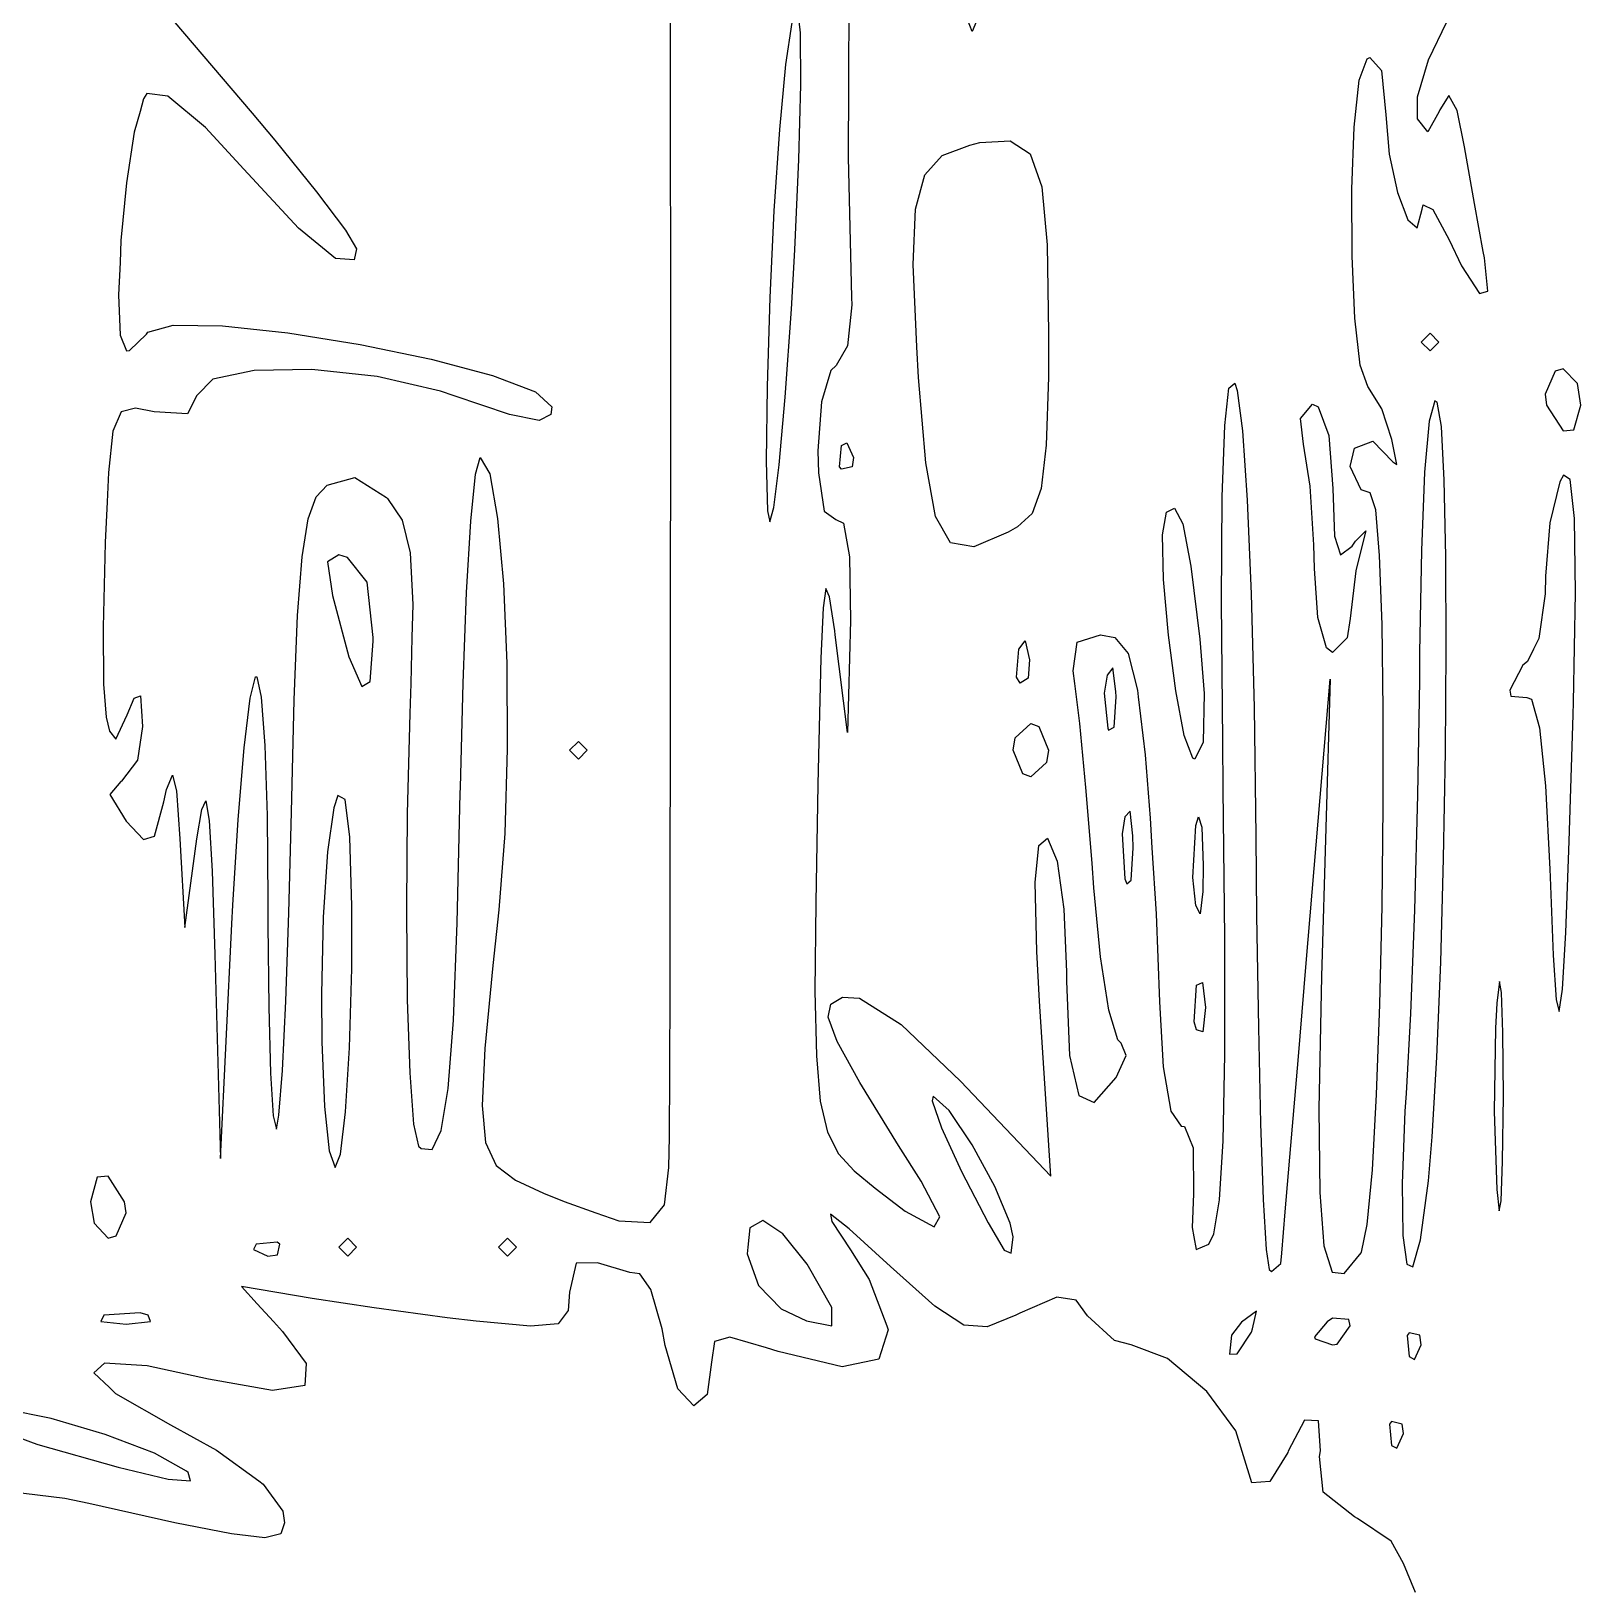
# Model space of a CAD drawing. Extents: x 111.7 to 189.1, y -142.8 to -74.9.
# Drawn here: x 124.57 to 133.55, y -119.95 to -110.9 of the extents above; entities that cross this region are included whole.
import ezdxf

# ---------------------------------------------------------------- set-up
doc = ezdxf.new("R2010")
doc.units = 0
doc.layers.add('BLACK', color=7, linetype='CONTINUOUS')

msp = doc.modelspace()

# ---------------------------------------------------------------- linework, layer by layer
at = {"layer": 'BLACK', "linetype": 'CONTINUOUS'}
for p, q in [((128.272, -111.456), (128.272, -110.555)), ((125.243, -110.67), (125.847, -111.379)), ((129.305, -110.669), (129.303, -111.215)), ((128.974, -110.854), (128.939, -111.098)), ((129.025, -110.913), (129.009, -110.779)), ((130.02, -110.906), (129.979, -110.801)), ((130.06, -110.809), (130.021, -110.906)), ((132.666, -111.07), (132.771, -110.851)), ((129.027, -111.215), (129.025, -110.913)), ((130.021, -110.906), (130.02, -110.906)), ((128.939, -111.098), (128.903, -111.474)), ((132.264, -111.189), (132.309, -111.064)), ((132.309, -111.064), (132.326, -111.056)), ((132.326, -111.056), (132.393, -111.133)), ((132.393, -111.133), (132.418, -111.389)), ((132.601, -111.284), (132.666, -111.07)), ((129.016, -111.647), (129.027, -111.215)), ((129.303, -111.215), (129.302, -111.634)), ((132.235, -111.46), (132.264, -111.189)), ((125.217, -111.297), (125.197, -111.369)), ((125.237, -111.266), (125.217, -111.297)), ((125.357, -111.28), (125.237, -111.266)), ((125.577, -111.462), (125.357, -111.28)), ((132.602, -111.413), (132.601, -111.284)), ((132.784, -111.277), (132.731, -111.361)), ((132.831, -111.364), (132.784, -111.277)), ((125.197, -111.369), (125.163, -111.489)), ((125.847, -111.379), (125.978, -111.536)), ((132.418, -111.389), (132.437, -111.617)), ((132.728, -111.369), (132.661, -111.487)), ((132.731, -111.361), (132.728, -111.369)), ((132.873, -111.575), (132.831, -111.364)), ((125.163, -111.489), (125.118, -111.783)), ((125.799, -111.703), (125.577, -111.462)), ((128.273, -112.379), (128.272, -111.456)), ((128.903, -111.474), (128.871, -111.946)), ((132.221, -111.819), (132.235, -111.46)), ((132.661, -111.487), (132.602, -111.413)), ((125.978, -111.536), (126.22, -111.835)), ((129.847, -111.625), (130.006, -111.564)), ((130.006, -111.564), (130.064, -111.55)), ((130.064, -111.55), (130.241, -111.539)), ((130.241, -111.539), (130.357, -111.615)), ((132.931, -111.903), (132.873, -111.575)), ((128.992, -112.172), (129.016, -111.647)), ((129.302, -111.634), (129.321, -112.448)), ((129.745, -111.737), (129.847, -111.625)), ((130.357, -111.615), (130.424, -111.806)), ((132.437, -111.617), (132.485, -111.84)), ((126.115, -112.045), (125.799, -111.703)), ((129.691, -111.935), (129.745, -111.737)), ((125.118, -111.783), (125.086, -112.118)), ((126.22, -111.835), (126.388, -112.058)), ((130.424, -111.806), (130.455, -112.143)), ((132.222, -112.208), (132.221, -111.819)), ((132.485, -111.84), (132.545, -111.998)), ((128.871, -111.946), (128.847, -112.447)), ((129.678, -112.256), (129.691, -111.935)), ((132.599, -112.044), (132.629, -111.935)), ((132.629, -111.935), (132.634, -111.911)), ((132.634, -111.911), (132.69, -111.937)), ((132.69, -111.937), (132.785, -112.114)), ((132.983, -112.181), (132.931, -111.903)), ((132.545, -111.998), (132.599, -112.044)), ((125.086, -112.118), (125.081, -112.244)), ((126.329, -112.221), (126.115, -112.045)), ((126.388, -112.058), (126.451, -112.166)), ((132.785, -112.114), (132.856, -112.265)), ((126.438, -112.229), (126.329, -112.221)), ((126.451, -112.166), (126.438, -112.229)), ((128.972, -112.515), (128.992, -112.172)), ((130.455, -112.143), (130.463, -112.655)), ((132.238, -112.567), (132.222, -112.208)), ((132.99, -112.217), (132.983, -112.181)), ((133.009, -112.411), (132.99, -112.217)), ((125.081, -112.244), (125.072, -112.432)), ((129.699, -112.734), (129.678, -112.256)), ((132.856, -112.265), (132.96, -112.424)), ((128.273, -113.298), (128.273, -112.379)), ((125.072, -112.432), (125.082, -112.666)), ((128.847, -112.447), (128.831, -112.964)), ((129.322, -112.49), (129.297, -112.727)), ((129.321, -112.448), (129.322, -112.49)), ((132.96, -112.424), (133.009, -112.411)), ((128.936, -113.026), (128.972, -112.515)), ((132.269, -112.839), (132.238, -112.567)), ((125.082, -112.666), (125.119, -112.757)), ((125.135, -112.755), (125.235, -112.66)), ((125.235, -112.66), (125.243, -112.648)), ((125.243, -112.648), (125.389, -112.608)), ((125.389, -112.608), (125.675, -112.612)), ((125.675, -112.612), (126.053, -112.652)), ((126.053, -112.652), (126.472, -112.719)), ((130.463, -112.655), (130.462, -112.909)), ((132.674, -112.654), (132.622, -112.706)), ((132.725, -112.706), (132.674, -112.654)), ((125.119, -112.757), (125.135, -112.755)), ((126.472, -112.719), (126.885, -112.805)), ((129.297, -112.727), (129.231, -112.842)), ((129.71, -112.912), (129.699, -112.734)), ((132.622, -112.706), (132.674, -112.757)), ((132.674, -112.757), (132.725, -112.706)), ((126.885, -112.805), (127.24, -112.9)), ((129.231, -112.842), (129.201, -112.871)), ((132.314, -112.963), (132.269, -112.839)), ((125.618, -112.92), (125.527, -113.016)), ((125.858, -112.87), (125.618, -112.92)), ((126.193, -112.865), (125.858, -112.87)), ((126.571, -112.905), (126.193, -112.865)), ((126.939, -112.991), (126.571, -112.905)), ((127.24, -112.9), (127.489, -112.995)), ((129.201, -112.871), (129.147, -113.053)), ((129.751, -113.405), (129.71, -112.912)), ((130.462, -112.909), (130.45, -113.304)), ((131.508, -112.972), (131.543, -112.944)), ((131.543, -112.944), (131.557, -112.987)), ((133.4, -112.875), (133.342, -113.008)), ((133.445, -112.86), (133.4, -112.875)), ((133.528, -112.946), (133.445, -112.86)), ((133.548, -113.072), (133.528, -112.946)), ((125.527, -113.016), (125.472, -113.122)), ((127.018, -113.017), (126.939, -112.991)), ((127.338, -113.126), (127.018, -113.017)), ((127.489, -112.995), (127.584, -113.082)), ((128.831, -112.964), (128.826, -113.396)), ((128.901, -113.417), (128.936, -113.026)), ((131.484, -113.19), (131.508, -112.972)), ((131.557, -112.987), (131.587, -113.22)), ((132.394, -113.092), (132.314, -112.963)), ((133.342, -113.008), (133.35, -113.071)), ((125.088, -113.11), (125.04, -113.222)), ((125.171, -113.088), (125.088, -113.11)), ((125.278, -113.11), (125.171, -113.088)), ((125.472, -113.122), (125.278, -113.11)), ((127.51, -113.16), (127.338, -113.126)), ((127.577, -113.126), (127.51, -113.16)), ((127.584, -113.082), (127.577, -113.126)), ((129.147, -113.053), (129.126, -113.337)), ((131.924, -113.148), (131.993, -113.066)), ((131.993, -113.066), (132.026, -113.082)), ((132.026, -113.082), (132.087, -113.248)), ((132.453, -113.271), (132.394, -113.092)), ((132.702, -113.047), (132.669, -113.164)), ((132.716, -113.054), (132.702, -113.047)), ((132.74, -113.196), (132.716, -113.054)), ((133.35, -113.071), (133.445, -113.22)), ((133.508, -113.214), (133.548, -113.072)), ((131.47, -113.602), (131.484, -113.19)), ((131.941, -113.297), (131.924, -113.148)), ((132.669, -113.164), (132.643, -113.459)), ((132.757, -113.506), (132.74, -113.196)), ((133.445, -113.22), (133.508, -113.214)), ((125.04, -113.222), (125.014, -113.461)), ((128.272, -114.188), (128.273, -113.298)), ((129.251, -113.428), (129.263, -113.306)), ((129.263, -113.306), (129.294, -113.29)), ((129.294, -113.29), (129.332, -113.374)), ((130.45, -113.304), (130.421, -113.554)), ((131.587, -113.22), (131.615, -113.622)), ((131.979, -113.541), (131.941, -113.297)), ((132.087, -113.248), (132.11, -113.554)), ((132.236, -113.321), (132.343, -113.28)), ((132.343, -113.28), (132.459, -113.4)), ((132.481, -113.416), (132.453, -113.271)), ((127.141, -113.472), (127.168, -113.374)), ((127.168, -113.374), (127.224, -113.469)), ((128.826, -113.396), (128.834, -113.683)), ((129.126, -113.337), (129.129, -113.463)), ((129.332, -113.374), (129.324, -113.429)), ((132.211, -113.426), (132.236, -113.321)), ((125.014, -113.461), (125.006, -113.631)), ((127.115, -113.743), (127.141, -113.472)), ((127.224, -113.469), (127.269, -113.728)), ((128.871, -113.664), (128.901, -113.417)), ((129.129, -113.463), (129.163, -113.686)), ((129.263, -113.443), (129.251, -113.428)), ((129.324, -113.429), (129.263, -113.443)), ((129.807, -113.716), (129.751, -113.405)), ((132.274, -113.562), (132.211, -113.426)), ((132.459, -113.4), (132.481, -113.416)), ((132.643, -113.459), (132.624, -113.913)), ((133.447, -113.477), (133.426, -113.516)), ((133.487, -113.502), (133.447, -113.477)), ((126.218, -113.602), (126.281, -113.535)), ((126.281, -113.535), (126.441, -113.49)), ((126.441, -113.49), (126.625, -113.606)), ((130.421, -113.554), (130.367, -113.699)), ((132.001, -113.88), (131.979, -113.541)), ((132.11, -113.554), (132.12, -113.83)), ((132.328, -113.58), (132.274, -113.562)), ((132.359, -113.677), (132.328, -113.58)), ((132.766, -113.948), (132.757, -113.506)), ((133.426, -113.516), (133.368, -113.753)), ((133.511, -113.729), (133.487, -113.502)), ((125.006, -113.631), (124.995, -113.868)), ((126.171, -113.73), (126.218, -113.602)), ((126.625, -113.606), (126.632, -113.613)), ((126.632, -113.613), (126.717, -113.738)), ((128.847, -113.747), (128.871, -113.664)), ((131.147, -113.691), (131.193, -113.669)), ((131.193, -113.669), (131.242, -113.76)), ((131.466, -114.211), (131.47, -113.602)), ((131.615, -113.622), (131.637, -114.165)), ((126.136, -113.95), (126.171, -113.73)), ((126.717, -113.738), (126.763, -113.927)), ((127.09, -114.157), (127.115, -113.743)), ((127.269, -113.728), (127.303, -114.107)), ((128.834, -113.683), (128.847, -113.747)), ((129.163, -113.686), (129.229, -113.734)), ((129.229, -113.734), (129.274, -113.756)), ((129.274, -113.756), (129.31, -113.951)), ((129.895, -113.87), (129.807, -113.716)), ((130.367, -113.699), (130.283, -113.777)), ((131.124, -113.823), (131.147, -113.691)), ((131.242, -113.76), (131.288, -114.004)), ((132.382, -113.943), (132.359, -113.677)), ((133.368, -113.753), (133.344, -114.062)), ((133.517, -114.158), (133.511, -113.729)), ((130.229, -113.808), (130.03, -113.893)), ((130.283, -113.777), (130.229, -113.808)), ((131.13, -114.082), (131.124, -113.823)), ((132.12, -113.83), (132.155, -113.938)), ((132.243, -113.86), (132.302, -113.8)), ((132.302, -113.8), (132.272, -113.922)), ((124.995, -113.868), (124.992, -113.952)), ((126.349, -113.938), (126.284, -113.98)), ((126.4, -113.954), (126.349, -113.938)), ((126.763, -113.927), (126.778, -114.227)), ((130.03, -113.893), (129.895, -113.87)), ((132.004, -114.017), (132.001, -113.88)), ((132.155, -113.938), (132.222, -113.888)), ((132.222, -113.888), (132.243, -113.86)), ((132.272, -113.922), (132.244, -114.032)), ((132.624, -113.913), (132.614, -114.505)), ((124.992, -113.952), (124.983, -114.358)), ((126.11, -114.29), (126.136, -113.95)), ((126.284, -113.98), (126.312, -114.174)), ((126.514, -114.097), (126.4, -113.954)), ((129.31, -113.951), (129.315, -114.319)), ((131.288, -114.004), (131.339, -114.428)), ((132.024, -114.302), (132.004, -114.017)), ((132.244, -114.032), (132.211, -114.308)), ((132.396, -114.342), (132.382, -113.943)), ((132.768, -114.485), (132.766, -113.948)), ((126.549, -114.417), (126.514, -114.097)), ((127.303, -114.107), (127.322, -114.566)), ((131.158, -114.405), (131.13, -114.082)), ((133.344, -114.062), (133.341, -114.164)), ((126.312, -114.174), (126.408, -114.529)), ((127.069, -114.682), (127.09, -114.157)), ((128.271, -115.023), (128.272, -114.188)), ((129.172, -114.133), (129.156, -114.246)), ((129.194, -114.182), (129.172, -114.133)), ((129.224, -114.38), (129.194, -114.182)), ((131.473, -115.021), (131.466, -114.211)), ((131.637, -114.165), (131.654, -114.823)), ((133.341, -114.164), (133.304, -114.423)), ((133.506, -114.792), (133.517, -114.158)), ((126.091, -114.778), (126.11, -114.29)), ((126.778, -114.227), (126.773, -114.417)), ((129.156, -114.246), (129.143, -114.537)), ((132.074, -114.478), (132.024, -114.302)), ((124.983, -114.358), (124.986, -114.689)), ((129.227, -114.403), (129.224, -114.38)), ((129.315, -114.319), (129.298, -114.968)), ((132.211, -114.308), (132.193, -114.42)), ((132.403, -114.837), (132.396, -114.342)), ((126.53, -114.672), (126.549, -114.439)), ((126.549, -114.439), (126.549, -114.417)), ((126.773, -114.417), (126.766, -114.684)), ((129.298, -114.968), (129.227, -114.403)), ((130.29, -114.486), (130.327, -114.438)), ((130.327, -114.438), (130.352, -114.548)), ((130.606, -114.61), (130.628, -114.445)), ((130.628, -114.445), (130.764, -114.403)), ((130.764, -114.403), (130.847, -114.418)), ((130.847, -114.418), (130.925, -114.51)), ((131.2, -114.727), (131.158, -114.405)), ((131.339, -114.428), (131.364, -114.743)), ((132.108, -114.505), (132.074, -114.478)), ((132.193, -114.42), (132.108, -114.505)), ((133.304, -114.423), (133.274, -114.485)), ((126.408, -114.529), (126.483, -114.702)), ((127.322, -114.566), (127.325, -115.062)), ((129.143, -114.537), (129.131, -115.02)), ((130.278, -114.647), (130.29, -114.486)), ((130.352, -114.548), (130.345, -114.653)), ((130.925, -114.51), (130.978, -114.722)), ((132.614, -114.505), (132.613, -114.667)), ((132.763, -115.081), (132.768, -114.485)), ((133.239, -114.557), (133.212, -114.578)), ((133.274, -114.485), (133.239, -114.557)), ((125.836, -114.769), (125.867, -114.645)), ((125.867, -114.645), (125.874, -114.645)), ((125.874, -114.645), (125.899, -114.763)), ((130.298, -114.683), (130.278, -114.647)), ((130.345, -114.653), (130.298, -114.683)), ((130.616, -114.685), (130.606, -114.61)), ((130.803, -114.636), (130.786, -114.74)), ((130.836, -114.594), (130.803, -114.636)), ((130.853, -114.731), (130.836, -114.594)), ((131.957, -116.305), (132.095, -114.66)), ((132.095, -114.66), (132.045, -116.382)), ((133.212, -114.578), (133.137, -114.723)), ((124.986, -114.689), (125.001, -114.88)), ((126.483, -114.702), (126.53, -114.672)), ((126.766, -114.684), (126.76, -114.859)), ((127.054, -115.286), (127.069, -114.682)), ((130.644, -114.917), (130.616, -114.685)), ((130.786, -114.74), (130.807, -114.944)), ((130.854, -114.762), (130.853, -114.731)), ((130.978, -114.722), (130.983, -114.762)), ((131.249, -114.985), (131.2, -114.727)), ((131.364, -114.743), (131.359, -115.025)), ((132.613, -114.667), (132.602, -115.33)), ((133.137, -114.723), (133.143, -114.757)), ((125.122, -114.865), (125.163, -114.77)), ((125.163, -114.77), (125.199, -114.756)), ((125.199, -114.756), (125.211, -114.934)), ((125.801, -115.058), (125.836, -114.769)), ((125.899, -114.763), (125.92, -115.043)), ((126.074, -115.429), (126.091, -114.778)), ((130.843, -114.938), (130.854, -114.762)), ((130.983, -114.762), (131.022, -115.097)), ((131.654, -114.823), (131.664, -115.569)), ((132.403, -115.394), (132.403, -114.837)), ((133.143, -114.757), (133.236, -114.765)), ((133.236, -114.765), (133.262, -114.776)), ((133.262, -114.776), (133.308, -114.942)), ((133.504, -114.865), (133.506, -114.792)), ((125.001, -114.88), (125.019, -114.96)), ((125.056, -115.007), (125.122, -114.865)), ((125.211, -114.934), (125.183, -115.128)), ((126.76, -114.859), (126.746, -115.438)), ((130.269, -115), (130.36, -114.917)), ((130.36, -114.917), (130.407, -114.934)), ((130.407, -114.934), (130.463, -115.071)), ((130.679, -115.286), (130.644, -114.917)), ((133.481, -115.598), (133.504, -114.865)), ((125.019, -114.96), (125.056, -115.007)), ((127.686, -115.071), (127.738, -115.02)), ((127.738, -115.02), (127.789, -115.071)), ((128.27, -115.778), (128.271, -115.023)), ((129.131, -115.02), (129.126, -115.27)), ((130.257, -115.071), (130.269, -115)), ((130.807, -114.944), (130.811, -114.954)), ((130.811, -114.954), (130.843, -114.938)), ((131.299, -115.117), (131.249, -114.985)), ((131.359, -115.025), (131.31, -115.122)), ((131.476, -115.294), (131.473, -115.021)), ((133.308, -114.942), (133.344, -115.278)), ((125.766, -115.472), (125.801, -115.058)), ((125.92, -115.043), (125.933, -115.449)), ((127.325, -115.062), (127.311, -115.553)), ((127.738, -115.122), (127.686, -115.071)), ((127.789, -115.071), (127.738, -115.122)), ((130.313, -115.208), (130.257, -115.071)), ((130.463, -115.071), (130.451, -115.142)), ((131.022, -115.097), (131.052, -115.465)), ((131.31, -115.122), (131.299, -115.117)), ((132.752, -115.698), (132.763, -115.081)), ((125.183, -115.128), (125.09, -115.251)), ((130.451, -115.142), (130.36, -115.225)), ((125.085, -115.253), (125.022, -115.327)), ((125.09, -115.251), (125.085, -115.253)), ((125.351, -115.299), (125.385, -115.216)), ((125.385, -115.216), (125.408, -115.306)), ((127.053, -115.32), (127.054, -115.286)), ((129.126, -115.27), (129.114, -115.953)), ((130.36, -115.225), (130.313, -115.208)), ((130.715, -115.725), (130.679, -115.286)), ((131.485, -116.159), (131.476, -115.294)), ((133.344, -115.278), (133.368, -115.761)), ((125.022, -115.327), (125.116, -115.482)), ((125.281, -115.569), (125.335, -115.37)), ((125.335, -115.37), (125.351, -115.299)), ((125.408, -115.306), (125.428, -115.585)), ((125.555, -115.414), (125.579, -115.365)), ((125.579, -115.365), (125.598, -115.479)), ((126.344, -115.333), (126.32, -115.404)), ((126.386, -115.356), (126.344, -115.333)), ((126.413, -115.574), (126.386, -115.356)), ((127.036, -116.072), (127.053, -115.32)), ((132.602, -115.33), (132.584, -115.997)), ((125.527, -115.585), (125.555, -115.414)), ((125.598, -115.479), (125.614, -115.771)), ((125.735, -115.969), (125.766, -115.472)), ((125.933, -115.449), (125.938, -115.945)), ((126.059, -116.014), (126.074, -115.429)), ((126.32, -115.404), (126.284, -115.66)), ((126.746, -115.438), (126.742, -115.974)), ((130.906, -115.457), (130.89, -115.556)), ((130.936, -115.425), (130.906, -115.457)), ((130.952, -115.567), (130.936, -115.425)), ((131.052, -115.465), (131.062, -115.637)), ((131.316, -115.508), (131.332, -115.456)), ((131.332, -115.456), (131.352, -115.517)), ((132.396, -115.975), (132.403, -115.394)), ((125.116, -115.482), (125.216, -115.589)), ((125.216, -115.589), (125.281, -115.569)), ((127.311, -115.553), (127.277, -115.996)), ((130.89, -115.556), (130.906, -115.816)), ((130.953, -115.637), (130.952, -115.567)), ((131.299, -115.808), (131.316, -115.508)), ((131.352, -115.517), (131.36, -115.739)), ((131.664, -115.569), (131.669, -116.03)), ((125.428, -115.585), (125.456, -116.099)), ((125.456, -116.099), (125.527, -115.585)), ((126.425, -115.974), (126.413, -115.574)), ((130.386, -115.838), (130.406, -115.623)), ((130.406, -115.623), (130.456, -115.581)), ((130.456, -115.581), (130.456, -115.581)), ((130.456, -115.581), (130.512, -115.713)), ((130.942, -115.824), (130.953, -115.637)), ((131.062, -115.637), (131.086, -116.019)), ((133.461, -116.127), (133.481, -115.598)), ((126.284, -115.66), (126.258, -116.038)), ((130.512, -115.713), (130.551, -115.991)), ((130.726, -115.868), (130.715, -115.725)), ((131.36, -115.739), (131.357, -115.89)), ((132.736, -116.3), (132.752, -115.698)), ((125.614, -115.771), (125.63, -116.254)), ((128.269, -116.428), (128.27, -115.778)), ((130.395, -116.238), (130.386, -115.838)), ((130.906, -115.816), (130.916, -115.846)), ((130.916, -115.846), (130.942, -115.824)), ((131.316, -115.971), (131.299, -115.808)), ((133.368, -115.761), (133.37, -115.806)), ((133.37, -115.806), (133.387, -116.258)), ((130.764, -116.269), (130.726, -115.868)), ((131.357, -115.89), (131.341, -116.019)), ((125.729, -116.076), (125.735, -115.969)), ((125.938, -115.945), (125.938, -116.081)), ((126.041, -116.525), (126.059, -116.014)), ((126.424, -116.336), (126.425, -115.974)), ((126.742, -115.974), (126.742, -116.003)), ((126.742, -116.003), (126.746, -116.517)), ((127.277, -115.996), (127.242, -116.319)), ((129.114, -115.953), (129.109, -116.467)), ((130.551, -115.991), (130.566, -116.356)), ((131.086, -116.019), (131.106, -116.529)), ((131.341, -116.019), (131.316, -115.971)), ((132.383, -116.544), (132.396, -115.975)), ((132.584, -115.997), (132.561, -116.597)), ((125.663, -117.436), (125.729, -116.076)), ((125.938, -116.081), (125.944, -116.56)), ((126.258, -116.038), (126.248, -116.485)), ((127.013, -116.636), (127.036, -116.072)), ((131.669, -116.03), (131.679, -116.677)), ((131.485, -116.834), (131.485, -116.159)), ((133.441, -116.455), (133.461, -116.127)), ((125.63, -116.254), (125.663, -117.436)), ((130.411, -116.526), (130.395, -116.238)), ((130.813, -116.578), (130.764, -116.269)), ((133.387, -116.258), (133.405, -116.518)), ((126.411, -116.795), (126.424, -116.336)), ((127.242, -116.319), (127.195, -116.8)), ((130.566, -116.356), (130.566, -116.41)), ((131.909, -116.869), (131.957, -116.305)), ((132.045, -116.382), (132.043, -116.477)), ((132.714, -116.85), (132.736, -116.3)), ((128.267, -116.947), (128.269, -116.428)), ((129.109, -116.467), (129.117, -116.842)), ((130.566, -116.41), (130.585, -116.839)), ((131.307, -116.644), (131.32, -116.433)), ((131.32, -116.433), (131.356, -116.416)), ((131.356, -116.416), (131.372, -116.562)), ((133.076, -116.412), (133.061, -116.536)), ((133.088, -116.475), (133.076, -116.412)), ((133.423, -116.585), (133.441, -116.455)), ((125.944, -116.56), (125.954, -116.942)), ((126.022, -116.927), (126.041, -116.525)), ((126.248, -116.485), (126.251, -116.761)), ((126.746, -116.517), (126.76, -116.941)), ((129.186, -116.618), (129.201, -116.542)), ((129.201, -116.542), (129.269, -116.501)), ((129.269, -116.501), (129.368, -116.507)), ((129.368, -116.507), (129.608, -116.661)), ((130.476, -117.539), (130.411, -116.526)), ((131.106, -116.529), (131.128, -116.905)), ((131.372, -116.562), (131.358, -116.703)), ((132.043, -116.477), (132.03, -117.149)), ((132.364, -117.065), (132.383, -116.544)), ((133.061, -116.536), (133.053, -116.682)), ((133.096, -116.707), (133.088, -116.475)), ((133.405, -116.518), (133.423, -116.585)), ((126.983, -117.031), (127.013, -116.636)), ((129.237, -116.759), (129.186, -116.618)), ((130.864, -116.749), (130.813, -116.578)), ((131.32, -116.691), (131.307, -116.644)), ((132.561, -116.597), (132.535, -117.06)), ((129.608, -116.661), (129.953, -116.989)), ((131.358, -116.703), (131.32, -116.691)), ((131.679, -116.677), (131.692, -117.234)), ((133.053, -116.682), (133.046, -117.165)), ((133.099, -117.076), (133.096, -116.707)), ((126.251, -116.761), (126.267, -117.135)), ((126.388, -117.167), (126.411, -116.795)), ((127.195, -116.8), (127.179, -117.13)), ((129.369, -116.996), (129.237, -116.759)), ((130.884, -116.768), (130.864, -116.749)), ((130.912, -116.839), (130.884, -116.768)), ((131.475, -117.335), (131.485, -116.834)), ((129.117, -116.842), (129.14, -117.105)), ((130.585, -116.839), (130.638, -117.072)), ((130.855, -116.967), (130.912, -116.839)), ((131.128, -116.905), (131.172, -117.163)), ((131.868, -117.361), (131.909, -116.869)), ((132.687, -117.311), (132.714, -116.85)), ((125.954, -116.942), (125.969, -117.189)), ((126.002, -117.185), (126.022, -116.927)), ((126.76, -116.941), (126.781, -117.237)), ((128.265, -117.31), (128.267, -116.947)), ((129.594, -117.361), (129.369, -116.996)), ((129.953, -116.989), (130.476, -117.539)), ((130.727, -117.113), (130.855, -116.967)), ((126.943, -117.274), (126.983, -117.031)), ((129.14, -117.105), (129.182, -117.284)), ((129.794, -117.076), (129.788, -117.102)), ((129.788, -117.102), (129.842, -117.26)), ((129.887, -117.158), (129.794, -117.076)), ((130.638, -117.072), (130.727, -117.113)), ((132.34, -117.502), (132.364, -117.065)), ((132.535, -117.06), (132.529, -117.163)), ((133.095, -117.455), (133.099, -117.076)), ((125.969, -117.189), (125.987, -117.267)), ((125.987, -117.267), (126.002, -117.185)), ((126.267, -117.135), (126.294, -117.392)), ((126.358, -117.411), (126.388, -117.167)), ((127.179, -117.13), (127.2, -117.344)), ((130.02, -117.357), (129.887, -117.158)), ((131.172, -117.163), (131.231, -117.249)), ((132.03, -117.149), (132.035, -117.633)), ((132.529, -117.163), (132.512, -117.581)), ((133.046, -117.165), (133.061, -117.616)), ((126.781, -117.237), (126.81, -117.365)), ((126.891, -117.384), (126.943, -117.274)), ((129.182, -117.284), (129.246, -117.409)), ((129.842, -117.26), (129.959, -117.513)), ((131.231, -117.249), (131.251, -117.252)), ((131.251, -117.252), (131.302, -117.375)), ((131.692, -117.234), (131.707, -117.674)), ((126.81, -117.365), (126.826, -117.379)), ((127.2, -117.344), (127.262, -117.477)), ((128.262, -117.488), (128.265, -117.31)), ((129.725, -117.568), (129.594, -117.361)), ((130.151, -117.599), (130.02, -117.357)), ((131.302, -117.375), (131.304, -117.642)), ((131.454, -117.676), (131.475, -117.335)), ((131.835, -117.745), (131.868, -117.361)), ((132.665, -117.566), (132.687, -117.311)), ((126.294, -117.392), (126.328, -117.488)), ((126.328, -117.488), (126.358, -117.411)), ((126.826, -117.379), (126.891, -117.384)), ((129.246, -117.409), (129.336, -117.508)), ((133.087, -117.682), (133.095, -117.455)), ((124.949, -117.545), (124.91, -117.687)), ((125.013, -117.539), (124.949, -117.545)), ((125.107, -117.688), (125.013, -117.539)), ((127.262, -117.477), (127.373, -117.563)), ((128.237, -117.706), (128.262, -117.488)), ((129.336, -117.508), (129.457, -117.608)), ((129.959, -117.513), (130.112, -117.81)), ((132.31, -117.819), (132.34, -117.502)), ((127.373, -117.563), (127.536, -117.637)), ((127.536, -117.637), (127.656, -117.686)), ((129.457, -117.608), (129.631, -117.742)), ((129.832, -117.775), (129.725, -117.568)), ((130.241, -117.811), (130.151, -117.599)), ((131.304, -117.642), (131.295, -117.836)), ((132.035, -117.633), (132.059, -117.943)), ((132.512, -117.581), (132.517, -117.883)), ((132.618, -117.909), (132.665, -117.566)), ((133.061, -117.616), (133.075, -117.74)), ((124.91, -117.687), (124.93, -117.812)), ((125.116, -117.751), (125.107, -117.688)), ((127.656, -117.686), (127.839, -117.751)), ((128.153, -117.807), (128.237, -117.706)), ((131.421, -117.874), (131.454, -117.676)), ((131.707, -117.674), (131.724, -117.965)), ((133.075, -117.74), (133.087, -117.682)), ((124.93, -117.812), (125.013, -117.899)), ((125.058, -117.884), (125.116, -117.751)), ((127.839, -117.751), (127.972, -117.798)), ((127.972, -117.798), (128.153, -117.807)), ((128.806, -117.796), (128.731, -117.839)), ((128.922, -117.873), (128.806, -117.796)), ((129.308, -117.844), (129.199, -117.759)), ((129.199, -117.759), (129.207, -117.802)), ((129.207, -117.802), (129.315, -117.966)), ((129.631, -117.742), (129.8, -117.833)), ((129.8, -117.833), (129.832, -117.775)), ((130.112, -117.81), (130.205, -117.967)), ((130.257, -117.89), (130.241, -117.811)), ((131.815, -117.985), (131.835, -117.745)), ((132.276, -117.979), (132.31, -117.819)), ((125.013, -117.899), (125.058, -117.884)), ((126.401, -117.899), (126.367, -117.933)), ((126.452, -117.95), (126.401, -117.899)), ((127.326, -117.899), (127.275, -117.95)), ((127.378, -117.95), (127.326, -117.899)), ((128.731, -117.839), (128.72, -117.95)), ((129.063, -118.05), (128.922, -117.873)), ((129.547, -118.062), (129.308, -117.844)), ((130.247, -117.986), (130.257, -117.89)), ((131.295, -117.836), (131.305, -117.89)), ((131.305, -117.89), (131.318, -117.965)), ((131.392, -117.934), (131.421, -117.874)), ((132.517, -117.883), (132.54, -118.05)), ((132.575, -118.065), (132.618, -117.909)), ((125.87, -117.933), (125.854, -117.964)), ((125.854, -117.964), (125.938, -118.002)), ((125.992, -117.921), (125.87, -117.933)), ((125.938, -118.002), (125.993, -117.994)), ((126.007, -117.933), (125.992, -117.921)), ((125.993, -117.994), (126.007, -117.933)), ((126.367, -117.933), (126.35, -117.95)), ((126.35, -117.95), (126.401, -118.002)), ((126.401, -118.002), (126.452, -117.95)), ((127.275, -117.95), (127.326, -118.002)), ((127.326, -118.002), (127.378, -117.95)), ((128.72, -117.95), (128.716, -117.989)), ((128.716, -117.989), (128.782, -118.172)), ((129.315, -117.966), (129.423, -118.138)), ((130.205, -117.967), (130.247, -117.986)), ((131.318, -117.965), (131.392, -117.934)), ((131.724, -117.965), (131.741, -118.08)), ((131.809, -118.045), (131.815, -117.985)), ((132.059, -117.943), (132.106, -118.095)), ((132.177, -118.103), (132.274, -117.983)), ((132.274, -117.983), (132.276, -117.979)), ((127.725, -118.044), (127.686, -118.211)), ((127.849, -118.042), (127.725, -118.044)), ((128.036, -118.097), (127.849, -118.042)), ((128.093, -118.105), (128.036, -118.097)), ((129.206, -118.301), (129.063, -118.05)), ((129.804, -118.293), (129.547, -118.062)), ((131.741, -118.08), (131.756, -118.092)), ((131.756, -118.092), (131.809, -118.045)), ((132.106, -118.095), (132.177, -118.103)), ((132.54, -118.05), (132.575, -118.065)), ((126.195, -118.248), (125.784, -118.178)), ((125.784, -118.178), (125.876, -118.278)), ((128.158, -118.195), (128.093, -118.105)), ((128.782, -118.172), (128.914, -118.307)), ((129.423, -118.138), (129.526, -118.407)), ((125.876, -118.278), (125.971, -118.382)), ((126.553, -118.303), (126.195, -118.248)), ((127.686, -118.211), (127.679, -118.318)), ((128.223, -118.423), (128.158, -118.195)), ((130.51, -118.241), (130.297, -118.333)), ((130.623, -118.258), (130.51, -118.241)), ((130.688, -118.349), (130.623, -118.258)), ((124.987, -118.345), (124.97, -118.381)), ((125.198, -118.331), (124.987, -118.345)), ((125.244, -118.345), (125.198, -118.331)), ((125.257, -118.382), (125.244, -118.345)), ((126.977, -118.36), (126.553, -118.303)), ((127.146, -118.38), (126.977, -118.36)), ((127.679, -118.318), (127.621, -118.394)), ((128.914, -118.307), (129.059, -118.378)), ((129.206, -118.407), (129.206, -118.301)), ((129.971, -118.402), (129.804, -118.293)), ((130.274, -118.344), (130.108, -118.412)), ((130.297, -118.333), (130.274, -118.344)), ((130.846, -118.492), (130.688, -118.349)), ((131.668, -118.321), (131.581, -118.386)), ((131.646, -118.424), (131.668, -118.321)), ((132.108, -118.362), (132.077, -118.383)), ((132.203, -118.37), (132.108, -118.362)), ((132.211, -118.407), (132.203, -118.37)), ((124.97, -118.381), (125.116, -118.397)), ((125.116, -118.397), (125.257, -118.382)), ((125.971, -118.382), (126.023, -118.439)), ((126.023, -118.439), (126.16, -118.625)), ((127.46, -118.409), (127.146, -118.38)), ((127.621, -118.394), (127.46, -118.409)), ((128.241, -118.521), (128.223, -118.423)), ((129.059, -118.378), (129.206, -118.407)), ((129.534, -118.429), (129.48, -118.599)), ((129.526, -118.407), (129.534, -118.429)), ((130.108, -118.412), (129.971, -118.402)), ((131.523, -118.461), (131.511, -118.57)), ((131.581, -118.386), (131.523, -118.461)), ((131.557, -118.569), (131.639, -118.443)), ((131.639, -118.443), (131.646, -118.424)), ((132.077, -118.383), (132.005, -118.471)), ((132.136, -118.512), (132.211, -118.407)), ((132.554, -118.447), (132.542, -118.462)), ((132.542, -118.462), (132.554, -118.584)), ((132.615, -118.461), (132.554, -118.447)), ((132.622, -118.516), (132.615, -118.461)), ((128.314, -118.771), (128.241, -118.521)), ((128.526, -118.498), (128.509, -118.617)), ((128.615, -118.473), (128.526, -118.498)), ((128.829, -118.534), (128.615, -118.473)), ((128.895, -118.556), (128.829, -118.534)), ((130.942, -118.516), (130.846, -118.492)), ((131.153, -118.596), (130.942, -118.516)), ((132.005, -118.471), (132.008, -118.481)), ((132.008, -118.481), (132.108, -118.516)), ((132.108, -118.516), (132.136, -118.512)), ((132.585, -118.601), (132.622, -118.516)), ((124.991, -118.622), (124.929, -118.678)), ((125.238, -118.639), (124.991, -118.622)), ((125.594, -118.715), (125.238, -118.639)), ((126.16, -118.625), (126.152, -118.752)), ((128.509, -118.617), (128.484, -118.804)), ((129.266, -118.644), (128.895, -118.556)), ((129.48, -118.599), (129.266, -118.644)), ((131.38, -118.787), (131.153, -118.596)), ((131.511, -118.57), (131.557, -118.569)), ((132.554, -118.584), (132.585, -118.601)), ((124.929, -118.678), (125.019, -118.764)), ((125.964, -118.782), (125.594, -118.715)), ((125.019, -118.764), (125.055, -118.799)), ((125.055, -118.799), (125.374, -118.98)), ((126.152, -118.752), (125.964, -118.782)), ((128.407, -118.869), (128.314, -118.771)), ((128.484, -118.804), (128.407, -118.869)), ((131.549, -119.015), (131.38, -118.787)), ((124.682, -118.943), (124.414, -118.889)), ((124.346, -118.998), (124.577, -119.085)), ((124.995, -119.036), (124.682, -118.943)), ((125.374, -118.98), (125.641, -119.127)), ((131.947, -118.953), (131.851, -119.133)), ((132.027, -118.956), (131.947, -118.953)), ((132.04, -119.131), (132.027, -118.956)), ((132.451, -118.961), (132.439, -118.977)), ((132.439, -118.977), (132.451, -119.099)), ((132.512, -118.976), (132.451, -118.961)), ((132.52, -119.03), (132.512, -118.976)), ((124.577, -119.085), (124.605, -119.094)), ((124.605, -119.094), (125.071, -119.226)), ((125.281, -119.145), (124.995, -119.036)), ((131.592, -119.159), (131.549, -119.015)), ((132.482, -119.115), (132.52, -119.03)), ((125.467, -119.249), (125.281, -119.145)), ((125.641, -119.127), (125.885, -119.304)), ((131.642, -119.316), (131.592, -119.159)), ((131.849, -119.141), (131.746, -119.309)), ((131.851, -119.133), (131.849, -119.141)), ((132.034, -119.164), (132.04, -119.131)), ((132.054, -119.371), (132.034, -119.164)), ((132.451, -119.099), (132.482, -119.115)), ((125.071, -119.226), (125.36, -119.295)), ((125.475, -119.257), (125.467, -119.249)), ((125.489, -119.304), (125.475, -119.257)), ((125.36, -119.295), (125.489, -119.304)), ((125.885, -119.304), (125.911, -119.323)), ((125.911, -119.323), (126.025, -119.48)), ((131.746, -119.309), (131.642, -119.316)), ((124.761, -119.406), (124.444, -119.368)), ((124.901, -119.435), (124.761, -119.406)), ((125.398, -119.547), (124.901, -119.435)), ((132.237, -119.514), (132.054, -119.371)), ((125.727, -119.612), (125.398, -119.547)), ((126.034, -119.548), (126.013, -119.612)), ((126.025, -119.48), (126.034, -119.548)), ((132.254, -119.522), (132.237, -119.514)), ((132.448, -119.655), (132.254, -119.522)), ((125.921, -119.634), (125.727, -119.612)), ((126.013, -119.612), (125.921, -119.634)), ((132.52, -119.783), (132.448, -119.655)), ((132.59, -119.951), (132.52, -119.783))]:
    msp.add_line(p, q, dxfattribs=at)

doc.saveas('drawing.dxf')
